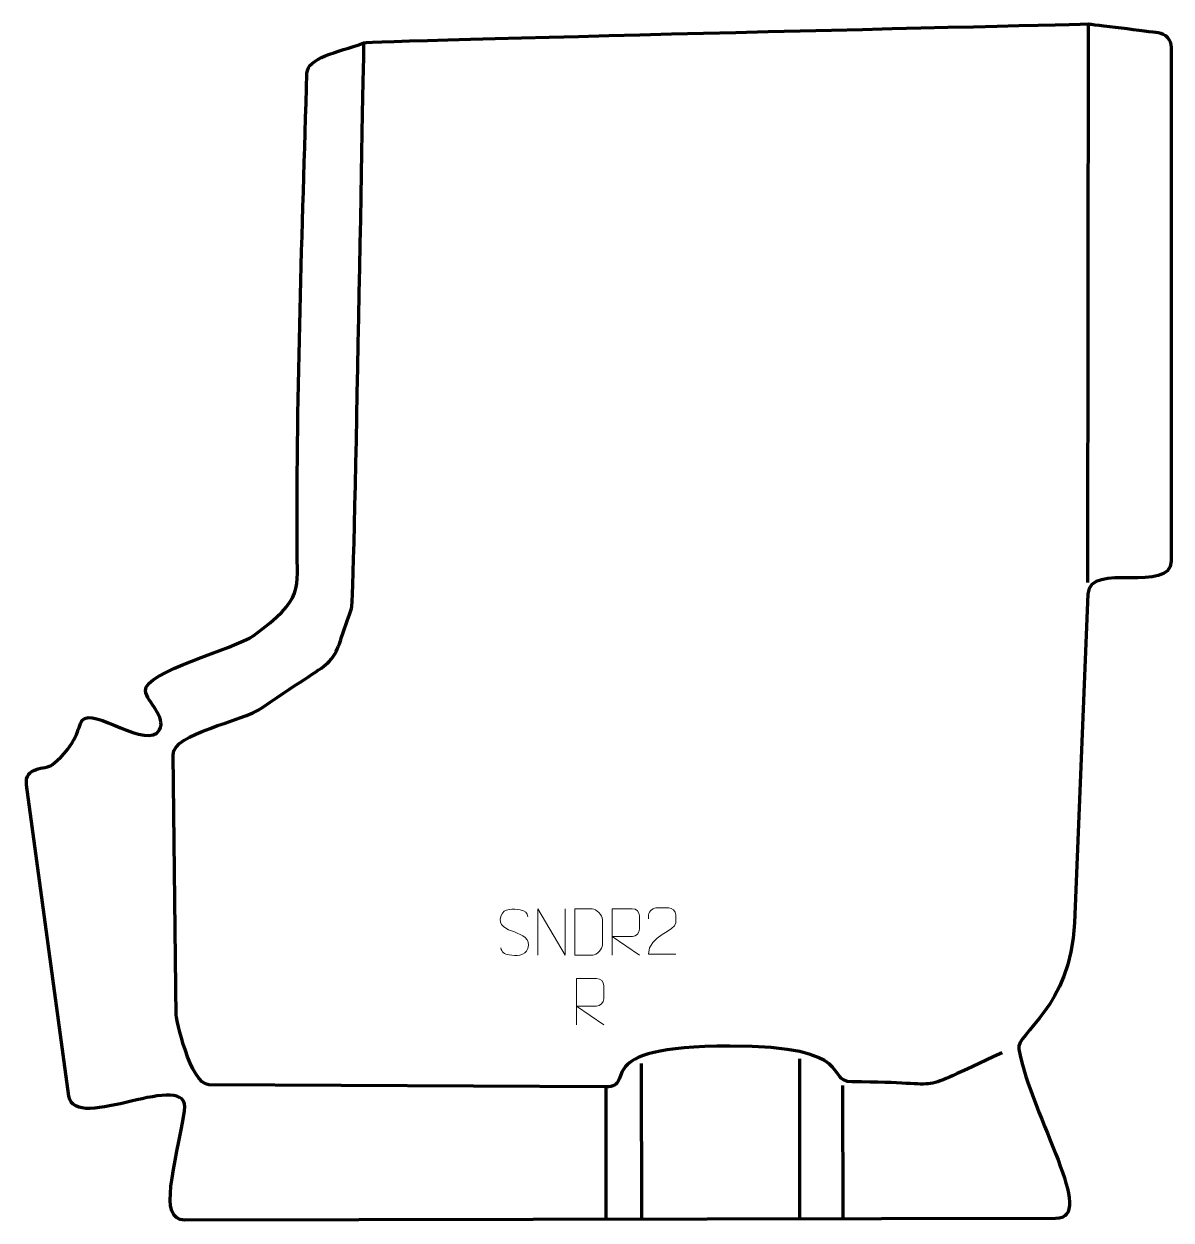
# Model space of a CAD drawing. Header units: millimetres. Extents: x -309 to 308, y -322 to 322.
import ezdxf

# ---------------------------------------------------------------- set-up
doc = ezdxf.new("R2010")
doc.units = ezdxf.units.MM
doc.header["$MEASUREMENT"] = 0
for name, color, linetype in [('layer 1', 7, 'Continuous'), ('layer 2', 7, 'Continuous'), ('layer 3', 7, 'Continuous')]:
    doc.layers.add(name, color=color, linetype=linetype)

msp = doc.modelspace()

# ---------------------------------------------------------------- linework, layer by layer
at = {"layer": 'layer 1', "color": 250, "lineweight": 9}
for points, knots in [([(-45.3773, -166.739), (-49.6256, -165.2686), (-54.5337, -163.4728), (-52.5286, -157.9525), (-52.5286, -157.9525), (-51.0251, -153.8126), (-45.8115, -154.2011), (-42.2079, -154.8022), (-42.2079, -154.8022), (-39.3473, -155.2794), (-38.4826, -156.4926), (-38.172, -158.5767)], [0, 0, 0, 0, 0.25, 0.25, 0.25, 0.25, 0.5, 0.5, 0.5, 0.5, 1, 1, 1, 1]), ([(-32.7047, -179.2158), (-32.7047, -179.2158), (-32.7047, -154.2623), (-32.7047, -154.2623), (-32.7047, -154.2623), (-32.7047, -154.2623), (-18.0499, -179.2158), (-18.0499, -179.2158), (-18.0499, -179.2158), (-18.0499, -179.2158), (-18.0499, -154.2623), (-18.0499, -154.2623)], [0, 0, 0, 0, 0.25, 0.25, 0.25, 0.25, 0.5, 0.5, 0.5, 0.5, 1, 1, 1, 1]), ([(-12.7696, -179.1877), (-10.4378, -179.1873), (-5.4876, -179.2113), (-3.1561, -179.2116), (-3.1561, -179.2116), (-1.2311, -179.317), (2.0875, -175.7754), (2.0763, -173.7581), (2.0763, -173.7581), (2.0759, -167.988), (2.0759, -165.8183), (2.0763, -160.049), (2.0763, -160.049), (2.072, -157.9109), (-1.3025, -154.2508), (-3.4549, -154.2643), (-3.4549, -154.2643), (-5.7806, -154.2643), (-10.5049, -154.2643), (-12.831, -154.2643), (-12.831, -154.2643), (-12.8306, -160.0112), (-12.7693, -173.4404), (-12.7696, -179.1877)], [0, 0, 0, 0, 0.14285714, 0.14285714, 0.14285714, 0.14285714, 0.28571429, 0.28571429, 0.28571429, 0.28571429, 0.42857143, 0.42857143, 0.42857143, 0.42857143, 0.57142857, 0.57142857, 0.57142857, 0.57142857, 0.71428571, 0.71428571, 0.71428571, 0.71428571, 1, 1, 1, 1]), ([(7.2906, -179.2158), (7.2906, -179.2158), (7.2906, -154.2623), (7.2906, -154.2623), (7.2906, -154.2623), (10.8854, -154.2623), (14.4809, -154.2623), (18.0761, -154.2623), (18.0761, -154.2623), (20.4014, -154.3), (21.9587, -155.79), (21.9546, -158.1564), (21.9546, -158.1564), (21.9542, -160.1919), (21.9542, -163.2513), (21.9546, -165.2873), (21.9546, -165.2873), (21.9481, -167.1628), (20.1358, -169.1046), (18.1263, -169.1237), (18.1263, -169.1237), (18.1263, -169.1237), (7.2906, -169.1237), (7.2906, -169.1237), (7.2906, -169.1237), (7.2906, -169.1237), (21.9453, -179.2158), (21.9453, -179.2158)], [0, 0, 0, 0, 0.125, 0.125, 0.125, 0.125, 0.25, 0.25, 0.25, 0.25, 0.375, 0.375, 0.375, 0.375, 0.5, 0.5, 0.5, 0.5, 0.625, 0.625, 0.625, 0.625, 0.75, 0.75, 0.75, 0.75, 1, 1, 1, 1]), ([(41.5206, -178.6971), (36.6062, -178.6968), (31.6918, -178.6968), (26.7777, -178.6971), (26.7777, -178.6971), (26.7777, -168.7648), (41.4287, -166.1236), (41.5206, -161.8133), (41.5206, -161.8133), (41.5203, -160.3892), (41.5203, -158.9655), (41.5206, -157.5422), (41.5206, -157.5422), (41.5037, -155.4651), (39.3809, -153.7403), (37.7099, -153.723), (37.7099, -153.723), (35.6367, -153.7234), (33.5638, -153.7234), (31.4914, -153.723), (31.4914, -153.723), (29.6693, -153.7065), (26.8446, -155.4986), (26.7777, -157.5922), (26.7777, -157.5922), (26.7777, -157.5922), (26.7777, -159.647), (26.7777, -159.647)], [0, 0, 0, 0, 0.125, 0.125, 0.125, 0.125, 0.25, 0.25, 0.25, 0.25, 0.375, 0.375, 0.375, 0.375, 0.5, 0.5, 0.5, 0.5, 0.625, 0.625, 0.625, 0.625, 0.75, 0.75, 0.75, 0.75, 1, 1, 1, 1]), ([(-45.3773, -166.7391), (-41.3587, -168.3858), (-36.3292, -170.2741), (-38.1632, -175.6344), (-38.1632, -175.6344), (-39.623, -179.9008), (-44.5338, -179.6441), (-48.2599, -179.0894), (-48.2599, -179.0894), (-51.0099, -178.6796), (-52.2308, -177.4661), (-52.6088, -175.3539)], [0, 0, 0, 0, 0.25, 0.25, 0.25, 0.25, 0.5, 0.5, 0.5, 0.5, 1, 1, 1, 1]), ([(-11.9669, -216.721), (-11.9669, -216.721), (-11.9669, -191.7675), (-11.9669, -191.7675), (-11.9669, -191.7675), (-8.3721, -191.7675), (-4.7766, -191.7675), (-1.1814, -191.7675), (-1.1814, -191.7675), (1.1439, -191.8052), (2.7012, -193.2952), (2.6971, -195.6616), (2.6971, -195.6616), (2.6967, -197.6971), (2.6967, -200.7565), (2.6971, -202.7925), (2.6971, -202.7925), (2.6906, -204.668), (0.8783, -206.6098), (-1.1312, -206.6289), (-1.1312, -206.6289), (-1.1312, -206.6289), (-11.9669, -206.6289), (-11.9669, -206.6289), (-11.9669, -206.6289), (-11.9669, -206.6289), (2.6878, -216.721), (2.6878, -216.721)], [0, 0, 0, 0, 0.125, 0.125, 0.125, 0.125, 0.25, 0.25, 0.25, 0.25, 0.375, 0.375, 0.375, 0.375, 0.5, 0.5, 0.5, 0.5, 0.625, 0.625, 0.625, 0.625, 0.75, 0.75, 0.75, 0.75, 1, 1, 1, 1])]:
    msp.add_open_spline(points, degree=3, knots=knots, dxfattribs=at)
at = {"layer": 'layer 2', "color": 20, "lineweight": 158}
msp.add_open_spline([(300.9741, 317.1062), (296.6962, 317.6409), (264.7977, 321.7546), (263.3566, 321.7185), (263.3566, 321.7185), (227.7478, 320.8266), (-122.9108, 312.7807), (-126.305, 311.5587), (-126.305, 311.5587), (-141.2126, 306.1916), (-156.7478, 303.6382), (-156.9988, 295.1208), (-156.9988, 295.1208), (-159.4992, 210.3909), (-162.6226, 125.0355), (-162.3179, 40.2936), (-162.3179, 40.2936), (-162.2383, 18.1667), (-158.4642, 12.3809), (-185.6297, -7.2524), (-185.6297, -7.2524), (-195.6609, -14.5022), (-244.9438, -26.9634), (-243.8688, -36.9125), (-243.8688, -36.9125), (-243.184, -43.2515), (-232.4467, -50.9591), (-236.3458, -58.0882), (-236.3458, -58.0882), (-242.4863, -69.3158), (-272.4911, -45.3702), (-277.8621, -52.8896), (-277.8621, -52.8896), (-280.8683, -57.0983), (-279.6827, -64.8811), (-293.9153, -76.6904), (-293.9153, -76.6904), (-297.5052, -79.6274), (-309.2857, -77.2608), (-307.8668, -87.674), (-307.8668, -87.674), (-307.8668, -87.674), (-285.0635, -255.0249), (-285.0635, -255.0249), (-285.0635, -255.0249), (-282.2277, -275.8378), (-219.1378, -238.9048), (-222.9089, -262.982), (-222.9089, -262.982), (-227.5549, -292.6459), (-237.643, -321.7438), (-222.7594, -321.7182), (-222.7594, -321.7182), (-222.7594, -321.7182), (245.7912, -320.9062), (245.7912, -320.9062), (245.7912, -320.9062), (268.5635, -320.8668), (233.2085, -267.2588), (226.0611, -229.731), (226.0611, -229.731), (224.4747, -221.4018), (254.0566, -207.4179), (255.939, -161.829), (255.939, -161.829), (255.939, -161.829), (263.2374, 15.1553), (263.2374, 15.1553), (263.2374, 15.1553), (263.9552, 32.5616), (307.9833, 14.9675), (307.9833, 32.7782), (307.9833, 32.7782), (307.9833, 32.7782), (307.9818, 309.168), (307.9818, 309.168), (307.9818, 309.168), (307.9818, 313.2254), (305.0001, 316.6029), (300.9741, 317.1062)], degree=3, knots=[0, 0, 0, 0, 0.04761905, 0.04761905, 0.04761905, 0.04761905, 0.0952381, 0.0952381, 0.0952381, 0.0952381, 0.14285714, 0.14285714, 0.14285714, 0.14285714, 0.19047619, 0.19047619, 0.19047619, 0.19047619, 0.23809524, 0.23809524, 0.23809524, 0.23809524, 0.28571429, 0.28571429, 0.28571429, 0.28571429, 0.33333333, 0.33333333, 0.33333333, 0.33333333, 0.38095238, 0.38095238, 0.38095238, 0.38095238, 0.42857143, 0.42857143, 0.42857143, 0.42857143, 0.47619048, 0.47619048, 0.47619048, 0.47619048, 0.52380952, 0.52380952, 0.52380952, 0.52380952, 0.57142857, 0.57142857, 0.57142857, 0.57142857, 0.61904762, 0.61904762, 0.61904762, 0.61904762, 0.66666667, 0.66666667, 0.66666667, 0.66666667, 0.71428571, 0.71428571, 0.71428571, 0.71428571, 0.76190476, 0.76190476, 0.76190476, 0.76190476, 0.80952381, 0.80952381, 0.80952381, 0.80952381, 0.85714286, 0.85714286, 0.85714286, 0.85714286, 0.9047619, 0.9047619, 0.9047619, 0.9047619, 1, 1, 1, 1], dxfattribs=at)
at = {"layer": 'layer 3', "color": 165, "lineweight": 158}
for points in [[(263.3566, 321.7185), (263.3566, 321.7185), (263.006, 21.3235), (263.006, 21.3235)], [(22.8711, -237.5462), (22.8711, -237.5462), (23.0163, -321.2923), (23.0163, -321.2923)], [(107.9612, -235.0062), (107.9612, -235.0062), (108.1105, -321.1449), (108.1105, -321.1449)], [(3.7613, -250.1142), (3.7613, -250.1142), (3.8847, -321.3255), (3.8847, -321.3255)], [(131.2445, -249.3995), (131.2445, -249.3995), (131.3688, -321.1045), (131.3688, -321.1045)]]:
    msp.add_open_spline(points, degree=3, dxfattribs=at)
msp.add_open_spline([(217.1807, -231.7248), (165.7458, -254.8827), (192.5156, -247.4543), (136.4585, -247.3889), (136.4585, -247.3889), (120.9289, -247.3708), (140.7834, -228.1265), (70.4957, -228.1265), (70.4957, -228.1265), (-7.6731, -228.1265), (21.4459, -250.2145), (3.7613, -250.1142), (3.7613, -250.1142), (3.7613, -250.1142), (-209.7347, -248.9025), (-209.7347, -248.9025), (-209.7347, -248.9025), (-220.0544, -248.8439), (-227.3331, -212.1465), (-227.3341, -212.0589), (-227.3341, -212.0589), (-227.3341, -212.0589), (-228.9506, -71.4192), (-228.9506, -71.4192), (-228.9506, -71.4192), (-229.0858, -59.66), (-191.9956, -53.749), (-180.8807, -46.0164), (-180.8807, -46.0164), (-135.6111, -14.5225), (-145.9586, -28.5117), (-132.9458, 7.2713), (-132.9458, 7.2713), (-131.6222, 10.9114), (-126.8889, 282.9643), (-126.305, 311.5587)], degree=3, knots=[0, 0, 0, 0, 0.1, 0.1, 0.1, 0.1, 0.2, 0.2, 0.2, 0.2, 0.3, 0.3, 0.3, 0.3, 0.4, 0.4, 0.4, 0.4, 0.5, 0.5, 0.5, 0.5, 0.6, 0.6, 0.6, 0.6, 0.7, 0.7, 0.7, 0.7, 0.8, 0.8, 0.8, 0.8, 1, 1, 1, 1], dxfattribs=at)

doc.saveas('drawing.dxf')
